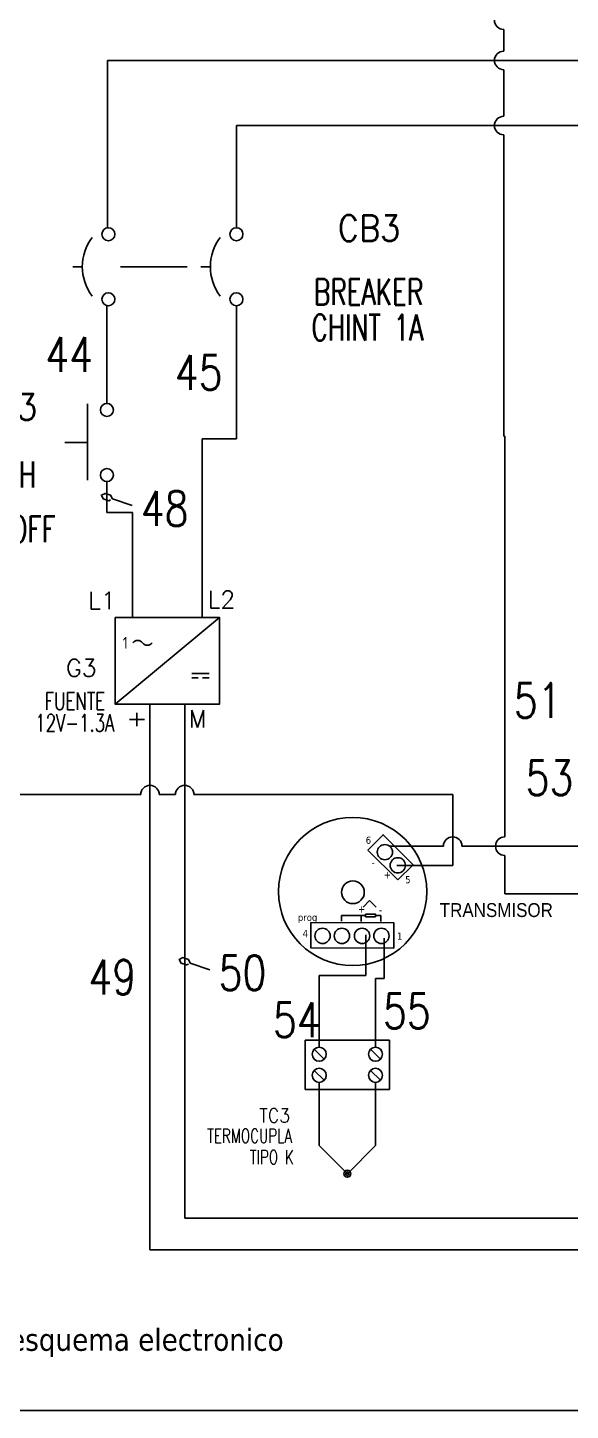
# Model space of a CAD drawing. Header units: millimetres. Extents: x 123.5 to 144.3, y 105.4 to 121.6.
# Drawn here: x 127.97 to 130.9, y 105.41 to 112.87 of the extents above; entities that cross this region are included whole.
import ezdxf
from ezdxf.enums import TextEntityAlignment as Align

# ---------------------------------------------------------------- set-up
doc = ezdxf.new("R2010")
doc.units = ezdxf.units.MM
doc.linetypes.add('HIDDEN2', pattern=[0.1875, 0.125, -0.0625])
for name, color, linetype in [('DESC', 250, 'Continuous'), ('SYMS', 7, 'Continuous'), ('TAGS', 250, 'Continuous'), ('TERMS', 250, 'Continuous'), ('WIREFIXED', 7, 'Continuous'), ('WIRES', 7, 'Continuous')]:
    doc.layers.add(name, color=color, linetype=linetype)
doc.styles.add('SLDTEXTSTYLE2', font='GOTHIC.TTF', dxfattribs={"width": 0.913})
doc.styles.get("Standard").update_dxf_attribs({"font": 'tahoma.ttf'})
doc.styles.add('WD', font='romans.shx')
doc.styles.add('WD_IEC', font='isocp2.shx', dxfattribs={"width": 0.9, "height": 4})

# ---------------------------------------------------------------- blocks, each defined once
blk = doc.blocks.new('VPW1_1PH')
for p, q in [((-0.125, -0.625), (0.625, 0)), ((0.4252, -0.4038), (0.5503, -0.4038)), ((0.4252, -0.4351), (0.4721, -0.4351)), ((0.5503, -0.4351), (0.5034, -0.4351))]:
    blk.add_line(p, q)
blk.add_lwpolyline([(-0.125, 0), (-0.125, -0.625), (0.625, -0.625), (0.625, 0)], close=True)
for centre, start, end in [((0.0364, -0.2089), 36.8699, 143.1301), ((0.1064, -0.1564), 216.8699, 323.1301)]:
    blk.add_arc(centre, 0.0438, start, end)
at = {"style": 'WD_IEC'}
blk.add_text('1', height=0.084, dxfattribs=at).set_placement((-0.0336, -0.1826), align=Align.MIDDLE_RIGHT)
at = {"linetype": 'Continuous', "style": 'WD', "flags": 8}
for tag, p in [('TERM02', (0.2098, 0.7277)), ('TERM03', (0.46, 0.7275)), ('TERM01', (-0.04, 0.6858)), ('TERM04', (0.085, -0.665)), ('TERM05', (0.335, -0.665))]:
    blk.add_attdef(tag, text='', height=0.125, rotation=90, dxfattribs=at).set_placement(p, align=Align.RIGHT)
at = {"style": 'WD', "width": 0.7}
for tag, p in [('INST', (-0.4155, 0.1687)), ('LOC', (-0.4155, -0.0009)), ('RATING1', (-0.4155, -0.3401)), ('XREF', (-0.4155, -0.5097)), ('DESC1', (-0.4155, -0.666)), ('DESC2', (-0.4155, -0.8222)), ('DESC3', (-0.4155, -0.9766))]:
    blk.add_attdef(tag, text='', height=0.125, dxfattribs=at).set_placement(p, align=Align.CENTER)
at = {"style": 'WD'}
for tag, p, height, flags in [('X2TERM01', (0, 0), 0.0125, 1), ('X2TERM02', (0.25, 0), 0.0125, 1), ('X2TERM03', (0.5, 0), 0.0125, 1), ('FAMILY', (0.6836, -0.525), 0.01, 9), ('X8TERM04', (0.125, -0.625), 0.0125, 1), ('X8TERM05', (0.375, -0.625), 0.0125, 1)]:
    blk.add_attdef(tag, p, '', height=height, dxfattribs=dict(at, flags=flags))
blk.add_attdef('TAG1', text='', height=0.125, dxfattribs=at).set_placement((-0.4155, -0.1705), align=Align.CENTER)
at = {"linetype": 'Continuous', "style": 'WD', "flags": 9}
for tag, p in [('MFG', (0.7089, -0.0854)), ('CAT', (0.7108, -0.0659)), ('ASSYCODE', (0.7089, -0.606))]:
    blk.add_attdef(tag, text='', height=0.01, dxfattribs=at).set_placement(p, align=Align.CENTER)
blk = doc.blocks.new('VPB11')
for p, q in [((-0.0938, 0.1849), (-0.0938, -0.1801)), ((-0.2022, 0), (-0.0938, 0))]:
    blk.add_line(p, q)
for centre in [(0, 0.1562), (0, -0.1562)]:
    blk.add_circle(centre, 0.0312)
at = {"style": 'WD'}
for tag, p, width in [('INST', (0.1269, 0.3902), 0.7), ('LOC', (0.1269, 0.2206), 0.7), ('TAG1', (0.1269, 0.0644), 0.9), ('XREF', (0.1287, -0.09), 0.7), ('DESC1', (0.1287, -0.242), 0.7), ('DESC2', (0.1287, -0.3982), 0.7)]:
    blk.add_attdef(tag, p, '', height=0.125, dxfattribs=dict(at, width=width))
at = {"linetype": 'Continuous', "style": 'WD'}
for tag, height, flags, p in [('TERM01', 0.125, 8, (-0.055, 0.2223)), ('CAT', 0.01, 9, (-0.1421, -0.0731)), ('MFG', 0.01, 9, (-0.1421, -0.0881))]:
    blk.add_attdef(tag, text='', height=height, dxfattribs=dict(at, flags=flags)).set_placement(p, align=Align.RIGHT)
at = {"color": 7, "style": 'WD', "flags": 1}
for tag, p in [('X2TERM01', (0, 0.1875)), ('X8TERM02', (0, -0.1875))]:
    blk.add_attdef(tag, p, '', height=0.0125, dxfattribs=at)
at = {"color": 7, "style": 'WD'}
for tag, p in [('X4LINK', (-0.2656, 0)), ('X1LINK', (0, 0))]:
    blk.add_attdef(tag, p, '', height=0.01, dxfattribs=at)
at = {"style": 'WD'}
for tag, flags, p in [('CONTACT', 1, (-0.1421, -0.0531)), ('FAMILY', 9, (-0.1421, -0.0365))]:
    blk.add_attdef(tag, text='', height=0.01, dxfattribs=dict(at, flags=flags)).set_placement(p, align=Align.RIGHT)
at = {"linetype": 'Continuous', "style": 'WD', "flags": 9}
blk.add_attdef('ASSYCODE', text='', height=0.01, dxfattribs=at).set_placement((-0.1551, -0.1064), align=Align.CENTER)
at = {"linetype": 'Continuous', "style": 'WD', "flags": 8}
blk.add_attdef('TERM02', text='', height=0.125, dxfattribs=at).set_placement((-0.0407, -0.2291), align=Align.TOP_RIGHT)
blk = doc.blocks.new('VCB1')
at = {"linetype": 'HIDDEN2'}
blk.add_line((-0.1712, 0), (-0.125, 0), dxfattribs=at)
for centre in [(0, 0.1562), (0, -0.1562)]:
    blk.add_circle(centre, 0.0312)
blk.add_arc((0.1094, 0), 0.2344, 143.1301, 216.8699)
at = {"style": 'WD'}
for tag, p, width in [('INST', (0.2188, 0.3883), 0.7), ('LOC', (0.2188, 0.2188), 0.7), ('TAG1', (0.1269, 0.0644), 0.9), ('XREF', (0.1287, -0.09), 0.7), ('DESC1', (0.1287, -0.242), 0.7), ('DESC2', (0.1287, -0.3893), 0.7)]:
    blk.add_attdef(tag, p, '', height=0.125, dxfattribs=dict(at, width=width))
at = {"linetype": 'Continuous', "style": 'WD'}
for tag, height, flags, p in [('TERM01', 0.125, 8, (-0.055, 0.2066)), ('CAT', 0.01, 9, (-0.1421, -0.0731)), ('MFG', 0.01, 9, (-0.1421, -0.0881))]:
    blk.add_attdef(tag, text='', height=height, dxfattribs=dict(at, flags=flags)).set_placement(p, align=Align.RIGHT)
at = {"color": 7, "style": 'WD', "flags": 1}
for tag, p in [('X2TERM01', (0, 0.1875)), ('X8TERM02', (0, -0.1875))]:
    blk.add_attdef(tag, p, '', height=0.0125, dxfattribs=at)
at = {"style": 'WD', "width": 0.7}
blk.add_attdef('RATING1', text='', height=0.125, dxfattribs=at).set_placement((-0.1875, 0.0625), align=Align.RIGHT)
at = {"color": 7, "style": 'WD'}
for tag, p in [('X4LINK', (-0.25, 0)), ('X1LINK', (0, 0))]:
    blk.add_attdef(tag, p, '', height=0.01, dxfattribs=at)
at = {"style": 'WD', "flags": 9}
for tag, p in [('FAMILY', (-0.1421, -0.0365)), ('CONTACT', (-0.1288, -0.1291))]:
    blk.add_attdef(tag, text='', height=0.01, dxfattribs=at).set_placement(p, align=Align.RIGHT)
at = {"linetype": 'Continuous', "style": 'WD', "flags": 9}
blk.add_attdef('ASSYCODE', text='', height=0.01, dxfattribs=at).set_placement((-0.1533, -0.1061), align=Align.CENTER)
at = {"linetype": 'Continuous', "style": 'WD', "flags": 8}
blk.add_attdef('TERM02', text='', height=0.125, dxfattribs=at).set_placement((-0.0407, -0.2134), align=Align.TOP_RIGHT)
blk = doc.blocks.new('VTC1LTB')
for p, q in [((-0.125, 0.062), (0.625, 0.062)), ((-0.125, -0.375), (-0.125, 0.062)), ((0.625, 0.062), (0.625, -0.375)), ((-0.044, -0.018), (0.044, -0.107)), ((0.456, -0.018), (0.544, -0.107)), ((-0.044, -0.206), (0.044, -0.294)), ((0.456, -0.206), (0.544, -0.294)), ((0, -0.312), (0, -0.875)), ((0.5, -0.875), (0.5, -0.312)), ((0.625, -0.375), (-0.125, -0.375)), ((0, -0.875), (0.25, -1.125)), ((0.25, -1.125), (0.5, -0.875))]:
    blk.add_line(p, q)
for centre, radius in [((0, -0.062), 0.0625), ((0.5, -0.062), 0.0625), ((0, -0.25), 0.0625), ((0.5, -0.25), 0.0625), ((0.25, -1.125), 0.0313), ((0.25, -1.125), 0.0163)]:
    blk.add_circle(centre, radius)
at = {"color": 7, "style": 'WD', "flags": 1}
for tag, p in [('X8TERM01', (0, 0)), ('X8TERM02', (0.5, 0)), ('X4TERM01', (-0.062, -0.062)), ('X1TERM02', (0.562, -0.062))]:
    blk.add_attdef(tag, p, '', height=0.0125, dxfattribs=at)
at = {"linetype": 'Continuous', "style": 'WD', "flags": 8}
blk.add_attdef('TERM01', text='', height=0.125, rotation=90, dxfattribs=at).set_placement((0.094, -0.031), align=Align.TOP_RIGHT)
blk.add_attdef('TERM02', text='', height=0.125, rotation=90, dxfattribs=at).set_placement((0.406, -0.031), align=Align.RIGHT)
at = {"style": 'WD'}
for tag, p, width in [('INST', (0.687, -0.36), 0.7), ('LOC', (0.687, -0.529), 0.7), ('TAG1', (0.689, -0.686), 0.9), ('DESC1', (0.691, -0.842), 0.7), ('DESC2', (0.691, -0.998), 0.7), ('RATING1', (0.375, -1.188), 0.9), ('WDTAGALT', (0.687, -1.375), 0.7)]:
    blk.add_attdef(tag, p, '', height=0.125, dxfattribs=dict(at, width=width))
at = {"style": 'WD', "flags": 9}
blk.add_attdef('FAMILY', (0.224, -1.194), '', height=0.01, dxfattribs=at)
at = {"linetype": 'Continuous', "style": 'WD'}
for tag, p, flags in [('CAT', (0.224, -1.223), 1), ('MFG', (0.253, -1.207), 1), ('ASSYCODE', (0.288, -1.22), 9)]:
    blk.add_attdef(tag, p, '', height=0.01, dxfattribs=dict(at, flags=flags))
blk = doc.blocks.new('WD_WNV')
at = {"linetype": 'Continuous', "style": 'WD', "width": 0.8}
blk.add_attdef('WIRENO', text='', height=0.125, dxfattribs=at).set_placement((-0.05, 0), align=Align.MIDDLE_RIGHT)
at = {"style": 'WD', "flags": 1}
for tag, p in [('W01USER', (-0.0625, 0.0938)), ('W02USER', (-0.0625, 0.0859)), ('W03USER', (-0.0625, 0.0781)), ('W04USER', (-0.0625, 0.0703)), ('W05USER', (-0.0625, 0.0625)), ('W06USER', (-0.0625, 0.0547)), ('W07USER', (-0.0625, 0.0469)), ('W08USER', (-0.0625, 0.0391)), ('W09USER', (-0.0625, 0.0312)), ('W10USER', (-0.0625, 0.0234))]:
    blk.add_attdef(tag, text='', height=0.005, dxfattribs=at).set_placement(p, align=Align.CENTER)
blk = doc.blocks.new('WD_WNH')
at = {"linetype": 'Continuous', "style": 'WD', "width": 0.8}
blk.add_attdef('WIRENO', text='', height=0.125, dxfattribs=at).set_placement((0, 0.0625), align=Align.CENTER)
at = {"style": 'WD', "flags": 1}
for tag, p in [('W01USER', (0, 0.0781)), ('W02USER', (0, 0.0703)), ('W03USER', (0, 0.0625)), ('W04USER', (0, 0.0547)), ('W05USER', (0, 0.0469)), ('W06USER', (0, 0.0391)), ('W07USER', (0, 0.0312)), ('W08USER', (0, 0.0234)), ('W09USER', (0, 0.0156)), ('W10USER', (0, 0.0078))]:
    blk.add_attdef(tag, text='', height=0.005, dxfattribs=at).set_placement(p, align=Align.CENTER)

msp = doc.modelspace()

# ---------------------------------------------------------------- linework, layer by layer
at = {"color": 7, "linetype": 'Continuous'}
msp.add_line((123.5055, 105.4055), (144.2555, 105.4055), dxfattribs=at)
at = {"layer": 'DESC'}
for p, q in [((129.7774, 108.124), (129.8122, 108.1587)), ((129.8122, 108.1587), (129.8469, 108.124)), ((129.6598, 108.0474), (129.6598, 108.0786)), ((129.6598, 108.0786), (129.7666, 108.0786)), ((129.7665, 108.0786), (129.7898, 108.0786)), ((129.7666, 108.0786), (129.7666, 108.0526)), ((129.8435, 108.0789), (129.8721, 108.0789)), ((129.8723, 108.0789), (129.8724, 108.0758)), ((129.8724, 108.0449), (129.8724, 108.0758)), ((129.7665, 108.0527), (129.7665, 108.0455))]:
    msp.add_line(p, q, dxfattribs=at)
at = {"layer": 'DESC', "color": 7, "true_color": 0xffffff}
msp.add_line((129.8721, 108.0789), (129.8723, 108.0789), dxfattribs=at)
at = {"layer": 'DESC', "color": 7}
for points in [[(129.9649, 108.2699), (129.8029, 108.4317), (129.8851, 108.5141), (130.0472, 108.3522)], [(129.4956, 108.0395), (129.943, 108.0384), (129.9427, 107.9022), (129.4952, 107.9032)]]:
    msp.add_lwpolyline(points, close=True, dxfattribs=at)
at = {"layer": 'DESC'}
msp.add_lwpolyline([(129.7901, 108.0856), (129.8433, 108.0856), (129.8433, 108.0716), (129.7901, 108.0716)], close=True, dxfattribs=at)
at = {"layer": 'DESC', "color": 7}
for centre, radius in [((129.7204, 108.2076), 0.4), ((129.8946, 108.4202), 0.0413), ((129.9641, 108.3492), 0.0413), ((129.5582, 107.9679), 0.0413), ((129.6627, 107.9679), 0.0413), ((129.7712, 107.9679), 0.0413), ((129.8757, 107.9679), 0.0413)]:
    msp.add_circle(centre, radius, dxfattribs=at)
at = {"layer": 'DESC', "color": 7, "linetype": 'ByBlock'}
msp.add_circle((129.7218, 108.2035), 0.0613, dxfattribs=at)
at = {"layer": 'WIREFIXED'}
for points in [[(128.5302, 110.292), (128.4239, 110.3282), (128.4142, 110.3481), (128.3846, 110.3582), (128.3647, 110.3484), (128.3745, 110.3286), (128.4041, 110.3185), (128.414, 110.3234)], [(128.9501, 107.7845), (128.8438, 107.8208), (128.834, 107.8406), (128.8045, 107.8507), (128.7846, 107.8409), (128.7944, 107.8211), (128.8239, 107.811), (128.8338, 107.8159)]]:
    msp.add_lwpolyline(points, dxfattribs=at)
at = {"layer": 'WIRES'}
for p, q in [((130.5358, 112.8634), (130.5358, 112.7463)), ((135.215, 112.6963), (128.3973, 112.6963)), ((128.3973, 112.6963), (128.3973, 111.793)), ((130.5358, 112.6463), (130.5358, 112.3947)), ((129.0933, 111.793), (129.0933, 112.3447)), ((129.0933, 112.3447), (135.9452, 112.3447)), ((130.5358, 112.2947), (130.5358, 110.6663)), ((128.8276, 111.582), (128.4673, 111.582)), ((128.3943, 110.8437), (128.3943, 111.3711)), ((129.0933, 111.3711), (129.0933, 110.652)), ((128.9079, 109.6877), (128.9079, 110.652)), ((128.9079, 110.652), (129.0933, 110.652)), ((130.5418, 110.6663), (130.5358, 110.6663)), ((130.5418, 110.6663), (130.5418, 108.5026)), ((128.3943, 110.4219), (128.3943, 110.2548)), ((128.3943, 110.2548), (128.5329, 110.2548)), ((128.5329, 110.2548), (128.5329, 109.6877)), ((128.6267, 109.219), (128.6267, 106.2724)), ((128.8142, 109.219), (128.8142, 106.4427)), ((127.1411, 108.7312), (128.5767, 108.7312)), ((128.6767, 108.7312), (128.7642, 108.7312)), ((128.8642, 108.7312), (130.2605, 108.7312)), ((130.2605, 108.3481), (130.2605, 108.7312)), ((129.9203, 108.4526), (130.2105, 108.4526)), ((130.3105, 108.4526), (130.9625, 108.4526)), ((130.5418, 108.4026), (130.5418, 108.1959)), ((130.1956, 108.3481), (129.9591, 108.3481)), ((130.2605, 108.3481), (130.1956, 108.3481)), ((130.5418, 108.1959), (131.7602, 108.1959)), ((129.7919, 107.7549), (129.7919, 107.9738)), ((129.8899, 107.7377), (129.8899, 107.9565)), ((129.5402, 107.3667), (129.5402, 107.7549)), ((129.5402, 107.7549), (129.7919, 107.7549)), ((129.8438, 107.3667), (129.8438, 107.7377)), ((129.8438, 107.7377), (129.8899, 107.7377)), ((128.8142, 106.4427), (131.9838, 106.4427)), ((128.6267, 106.2724), (132.185, 106.2724))]:
    msp.add_line(p, q, dxfattribs=at)
for centre, start, end in [((130.5358, 112.9134), 90, 270), ((130.5358, 112.6963), 90, 270), ((130.5358, 112.3447), 90, 270), ((128.6267, 108.7312), 0, 180), ((128.8142, 108.7312), 0, 180), ((130.2605, 108.4526), 0, 180), ((130.5418, 108.4526), 90, 270)]:
    msp.add_arc(centre, 0.05, start, end, dxfattribs=at)

# ---------------------------------------------------------------- block references
at = {"layer": 'SYMS'}
ref = msp.add_blockref('VCB1', (128.4021, 111.5821), dxfattribs=dict(at, xscale=1.125, yscale=1.125, zscale=1.125))
ref.add_attrib('DESC2', 'CHINT 1A', (129.4977, 111.1837), dxfattribs={"layer": 'DESC', "height": 0.14062, "style": 'WD', "width": 0.7})
ref.add_attrib('DESC1', 'BREAKER', (129.5109, 111.3758), dxfattribs={"layer": 'DESC', "height": 0.14062, "style": 'WD', "width": 0.7})
ref.add_attrib('TAG1', 'CB3', (129.6409, 111.7204), dxfattribs={"layer": 'TAGS', "height": 0.14062, "style": 'WD', "width": 0.9})
at = {"layer": 'SYMS', "xscale": 1.125, "yscale": 1.125, "zscale": 1.125}
msp.add_blockref('VCB1', (129.0933, 111.5821), dxfattribs=at)
at = {"layer": 'SYMS'}
ref = msp.add_blockref('VPB11', (128.3943, 110.6328), dxfattribs=dict(at, xscale=1.125, yscale=1.125, zscale=1.125))
ref.add_attrib('DESC2', 'ON-OFF', (127.5775, 110.0946), dxfattribs={"layer": 'DESC', "height": 0.14062, "style": 'WD', "width": 0.7})
ref.add_attrib('DESC1', 'SWITCH', (127.5427, 110.3897), dxfattribs={"layer": 'DESC', "height": 0.14062, "style": 'WD', "width": 0.7})
ref.add_attrib('TAG1', 'PB3', (127.6818, 110.7543), dxfattribs={"layer": 'TAGS', "height": 0.14062, "style": 'WD', "width": 0.9})
ref = msp.add_blockref('VPW1_1PH', (128.5329, 109.6877), dxfattribs=dict(at, xscale=0.75, yscale=0.75, zscale=0.75))
ref.add_attrib('DESC1', 'FUENTE', dxfattribs={"layer": 'DESC', "height": 0.09375, "style": 'WD', "width": 0.7}).set_placement((128.2213, 109.1883), align=Align.CENTER)
ref.add_attrib('DESC2', '12V-1.3A', dxfattribs={"layer": 'DESC', "height": 0.09375, "style": 'WD', "width": 0.7}).set_placement((128.2213, 109.0711), align=Align.CENTER)
ref.add_attrib('TAG1', 'G3', dxfattribs={"layer": 'TAGS', "height": 0.09375, "style": 'WD'}).set_placement((128.2562, 109.3685), align=Align.CENTER)
ref.add_attrib('TERM03', 'L2', dxfattribs={"layer": 'TERMS', "linetype": 'Continuous', "height": 0.09375, "style": 'WD', "flags": 8}).set_placement((129.0869, 109.7377), align=Align.RIGHT)
ref.add_attrib('TERM01', 'L1', dxfattribs={"layer": 'TERMS', "linetype": 'Continuous', "height": 0.09375, "style": 'WD', "flags": 8}).set_placement((128.442, 109.7325), align=Align.RIGHT)
ref.add_attrib('TERM05', 'M', dxfattribs={"layer": 'TERMS', "linetype": 'Continuous', "height": 0.0938, "style": 'WD', "flags": 8}).set_placement((128.9322, 109.0933), align=Align.RIGHT)
ref.add_attrib('TERM04', '+', dxfattribs={"layer": 'TERMS', "linetype": 'Continuous', "height": 0.0938, "rotation": 90, "style": 'WD', "flags": 8}).set_placement((128.5967, 109.189), align=Align.RIGHT)
ref = msp.add_blockref('VTC1LTB', (129.5402, 107.3667), dxfattribs=dict(at, xscale=0.6072045674819488, yscale=0.6072045674819488, zscale=0.6072045674819488))
ref.add_attrib('DESC2', 'TIPO K', (129.1657, 106.7353), dxfattribs={"layer": 'DESC', "height": 0.0759, "style": 'WD', "width": 0.7})
ref.add_attrib('DESC1', 'TERMOCUPLA', (128.9351, 106.8505), dxfattribs={"layer": 'DESC', "height": 0.0759, "style": 'WD', "width": 0.7})
ref.add_attrib('TAG1', 'TC3', (129.216, 106.9603), dxfattribs={"layer": 'TAGS', "height": 0.0759, "style": 'WD', "width": 0.9})
at = {"layer": 'WIREFIXED'}
ref = msp.add_blockref('WD_WNV', (128.3943, 111.1074), dxfattribs=dict(at, xscale=1.5, yscale=1.5, zscale=1.5))
ref.add_attrib('WIRENOF', '44', dxfattribs={"linetype": 'Continuous', "height": 0.1875, "style": 'WD', "width": 0.8}).set_placement((128.3193, 111.1074), align=Align.MIDDLE_RIGHT)
ref = msp.add_blockref('WD_WNV', (129.0933, 111.0116), dxfattribs=dict(at, xscale=1.5, yscale=1.5, zscale=1.5))
ref.add_attrib('WIRENOF', '45', dxfattribs={"linetype": 'Continuous', "height": 0.1875, "style": 'WD', "width": 0.8}).set_placement((129.0183, 111.0116), align=Align.MIDDLE_RIGHT)
ref = msp.add_blockref('WD_WNV', (128.3943, 110.3383), dxfattribs=dict(at, xscale=1.5, yscale=1.5, zscale=1.5))
ref.add_attrib('WIRENOF', '48', dxfattribs={"linetype": 'Continuous', "height": 0.1875, "style": 'WD', "width": 0.8}).set_placement((128.5776, 110.2758), align=Align.MIDDLE_LEFT)
ref = msp.add_blockref('WD_WNV', (130.9225, 109.2394), dxfattribs=dict(at, xscale=1.5, yscale=1.5, zscale=1.5))
ref.add_attrib('WIRENOF', '51', dxfattribs={"linetype": 'Continuous', "height": 0.1875, "style": 'WD', "width": 0.8}).set_placement((130.8475, 109.2394), align=Align.MIDDLE_RIGHT)
ref = msp.add_blockref('WD_WNH', (129.908, 108.6343), dxfattribs=dict(at, xscale=1.5, yscale=1.5, zscale=1.5))
ref.add_attrib('WIRENOF', '53', dxfattribs={"linetype": 'Continuous', "height": 0.1875, "style": 'WD', "width": 0.8}).set_placement((130.783, 108.728), align=Align.CENTER)
ref = msp.add_blockref('WD_WNV', (128.6267, 107.7457), dxfattribs=dict(at, xscale=1.5, yscale=1.5, zscale=1.5))
ref.add_attrib('WIRENOF', '49', dxfattribs={"linetype": 'Continuous', "height": 0.1875, "style": 'WD', "width": 0.8}).set_placement((128.5517, 107.7457), align=Align.MIDDLE_RIGHT)
ref = msp.add_blockref('WD_WNV', (128.8142, 107.8308), dxfattribs=dict(at, xscale=1.5, yscale=1.5, zscale=1.5))
ref.add_attrib('WIRENOF', '50', dxfattribs={"linetype": 'Continuous', "height": 0.1875, "style": 'WD', "width": 0.8}).set_placement((128.9974, 107.7683), align=Align.MIDDLE_LEFT)
ref = msp.add_blockref('WD_WNV', (130.2168, 107.8123), dxfattribs=dict(at, xscale=1.5, yscale=1.5, zscale=1.5))
ref.add_attrib('WIRENOF', '55', dxfattribs={"linetype": 'Continuous', "height": 0.1875, "style": 'WD', "width": 0.8}).set_placement((130.1418, 107.5623), align=Align.MIDDLE_RIGHT)
ref = msp.add_blockref('WD_WNH', (128.986, 107.7023), dxfattribs=dict(at, xscale=1.5, yscale=1.5, zscale=1.5))
ref.add_attrib('WIRENOF', '54', dxfattribs={"linetype": 'Continuous', "height": 0.1875, "style": 'WD', "width": 0.8}).set_placement((129.419, 107.6086), align=Align.TOP_CENTER)

# ---------------------------------------------------------------- texts
at = {"insert": (123.7561, 105.8471), "char_height": 0.12, "attachment_point": 1}
msp.add_mtext_dynamic_manual_height_columns('Conexiones no mostradas en este plano, debe referirse a esquema electronico', width=9.456212, gutter_width=0.05, heights=[0], dxfattribs=at)
at = {"layer": 'DESC'}
for s, height, p in [('6', 0.0387, (129.7912, 108.4652)), ('5', 0.0387, (130.0042, 108.2525)), ('prog', 0.03869, (129.4251, 108.0484)), ('4', 0.0387, (129.4507, 107.9611)), ('1', 0.0387, (129.96, 107.9474))]:
    msp.add_text(s, height=height, dxfattribs=at).set_placement(p)
for s, p in [('-', (129.8399, 108.3739)), ('+', (129.9272, 108.3123)), ('+', (129.7885, 108.1274)), ('-', (129.8789, 108.118))]:
    msp.add_text(s, height=0.0387, rotation=180, dxfattribs=at).set_placement(p)
at = {"layer": 'DESC', "insert": (130.1908, 108.1449), "char_height": 0.075, "attachment_point": 1, "style": 'SLDTEXTSTYLE2'}
msp.add_mtext_dynamic_manual_height_columns('TRANSMISOR', width=0.807158, gutter_width=0.9521, heights=[0], dxfattribs=at)

doc.saveas('drawing.dxf')
